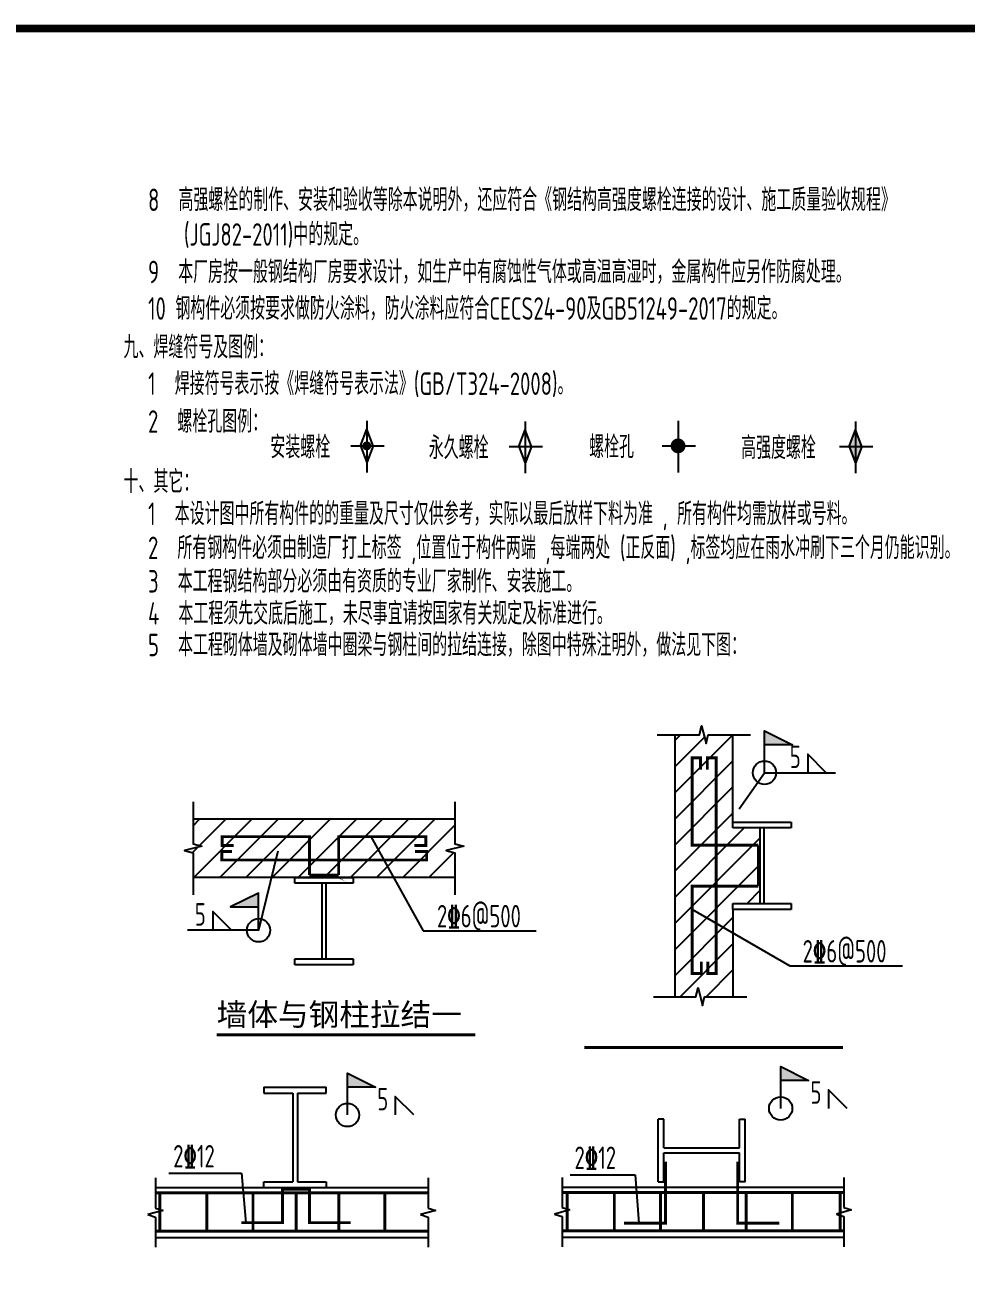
# Model space of a CAD drawing. Extents: x 9834882 to 10005569, y 1691670 to 2510806.
# Drawn here: x 9950300 to 9969151, y 2448880 to 2473682 of the extents above; entities that cross this region are included whole.
import ezdxf
from ezdxf.enums import TextEntityAlignment as Align

# ---------------------------------------------------------------- set-up
doc = ezdxf.new("R2010")
doc.units = 0
doc.header["$LTSCALE"] = 1000
doc.header["$MEASUREMENT"] = 0
doc.layers.get('0').update_dxf_attribs({"linetype": 'CONTINUOUS'})
for name, color, linetype in [('DIM_SYMB', 3, 'CONTINUOUS'), ('gj', 1, 'CONTINUOUS'), ('JZSM', 3, 'CONTINUOUS'), ('PUB_TEXT', 7, 'CONTINUOUS'), ('PUB_TITLE', 4, 'CONTINUOUS'), ('S', 2, 'CONTINUOUS'), ('SYMB', 7, 'CONTINUOUS')]:
    doc.layers.add(name, color=color, linetype=linetype)
doc.styles.add('-黑体', font='')
doc.styles.add('TSSD_REIN', font='atssdeng.shx', dxfattribs={"width": 0.7, "bigfont": 'atssdchn.shx'})
doc.styles.get('-黑体').set_extended_font_data('SimSun')

msp = doc.modelspace()

# ---------------------------------------------------------------- hatches: boundary and pattern name
at = {"layer": 'JZSM'}
h = msp.add_hatch(color=256, dxfattribs=at)
h.paths.add_polyline_path([(9966933, 2465577.4), (9966933, 2465241.9), (9967062, 2465241.9)])
h.paths.add_polyline_path([(9966933, 2465577.4), (9966803.9, 2465241.9), (9966933, 2465241.9)])
h.paths.add_polyline_path([(9966933, 2465241.9), (9966803.9, 2465241.9), (9966933, 2464906.4)])
h.paths.add_polyline_path([(9967062, 2465241.9), (9966933, 2465241.9), (9966933, 2464906.4)])
at = {"layer": 'S'}
h = msp.add_hatch(dxfattribs=at)
h.set_pattern_fill('ANSI31', color=256, scale=116.5164, style=0)
h.set_pattern_definition([(45, (9914608.47, 2446227.98), (-261.5868, 261.5868), [])])
h.paths.add_polyline_path([(9964479.8, 2459475.7), (9963984.6, 2459475.7), (9963941, 2459300.9), (9963897.2, 2459475.7), (9963314.6, 2459475.7), (9963314.6, 2454232.5), (9963809.8, 2454232.5), (9963853.4, 2454407.3), (9963897.2, 2454232.5), (9964479.8, 2454232.5), (9964479.8, 2455980.2), (9964479.8, 2456096.7), (9965027.4, 2456096.7), (9965027.4, 2457611.4), (9964479.8, 2457611.4), (9964479.8, 2457727.9)])
h = msp.add_hatch(dxfattribs=at)
h.set_pattern_fill('ANSI31', color=256, scale=116.5164, style=0)
h.set_pattern_definition([(45, (9899485.32, 2439568.18), (-261.5868, 261.5868), [])])
h.paths.add_polyline_path([(9953670.3, 2457785), (9953670.3, 2457289.8), (9953845.1, 2457246.2), (9953670.3, 2457202.4), (9953670.3, 2456619.8), (9958913.5, 2456619.8), (9958913.5, 2457115), (9958738.7, 2457158.6), (9958913.5, 2457202.4), (9958913.5, 2457785)])

# ---------------------------------------------------------------- linework, layer by layer
at = {"linetype": 'Continuous'}
for p, q in [((9953186.3, 2450700.5), (9954637.2, 2450700.5)), ((9961221.5, 2450670), (9962519.3, 2450670))]:
    msp.add_line(p, q, dxfattribs=at)
for p, q in [((9954637.2, 2450700.5), (9954723.9, 2449711)), ((9962519.3, 2450670), (9962596.3, 2449700.6))]:
    msp.add_line(p, q)
at = {"layer": 'DIM_SYMB', "const_width": 59.2}
for points in [[(9954143.5, 2453470.9), (9959318.6, 2453470.9)], [(9961506.1, 2453214.4), (9966681.2, 2453214.4)]]:
    msp.add_lwpolyline(points, dxfattribs=at)
at = {"layer": 'gj'}
for points, const_width in [([(9964988.8, 2457263), (9963664.2, 2457263), (9963664.2, 2459010.7), (9963831.7, 2459010.7), (9963831.7, 2458777.2)], 58.3), ([(9963976.1, 2454930.9), (9963976.1, 2454697.4), (9964142.4, 2454697.4), (9964142.4, 2459010.7), (9963967, 2459010.7), (9963967, 2458777.2)], 58.3), ([(9955999.5, 2456665.8), (9955999.5, 2457435.4), (9954251.7, 2457435.4), (9954251.7, 2457256.8), (9954485.2, 2457256.8)], 58.3), ([(9956584.3, 2456665.8), (9956584.3, 2457435.4), (9958332, 2457435.4), (9958332, 2457256.9), (9958098.5, 2457256.9)], 58.3), ([(9954451.2, 2457138.5), (9954248, 2457138.5), (9954248, 2456969.3), (9958347.5, 2456969.3), (9958347.5, 2457138.3), (9958110.4, 2457138.3)], 58.3), ([(9964988.8, 2457263), (9964988.8, 2456445.2)], 52.5), ([(9955999.5, 2456665.8), (9956584.3, 2456665.8)], 52.5), ([(9964988.8, 2456445.2), (9963664.2, 2456445.2), (9963664.2, 2454697.4), (9963847, 2454697.4), (9963847, 2454930.9)], 58.3), ([(9963128.3, 2450933.9), (9963128.3, 2449702.1), (9962299.2, 2449702.1)], 58.3), ([(9965411.5, 2449702.1), (9964575, 2449702.1), (9964575, 2450933.9)], 58.3), ([(9952919.7, 2450306.3), (9958378.5, 2450306.3)], 58.3), ([(9953004.4, 2450306.3), (9953004.4, 2449540.5)], 58.3), ([(9953946.9, 2450306.3), (9953946.9, 2449540.5)], 58.3), ([(9956828.2, 2449711), (9955999.7, 2449711), (9955999.7, 2450382.8), (9955461.5, 2450382.8), (9955461.5, 2449711), (9954633.4, 2449711)], 58.3), ([(9954869.4, 2450306.3), (9954869.4, 2449540.5)], 58.3), ([(9955732.7, 2450306.3), (9955732.7, 2449540.5)], 58.3), ([(9956587.7, 2450306.3), (9956587.7, 2449540.5)], 58.3), ([(9957510.2, 2450306.3), (9957510.2, 2449540.5)], 58.3), ([(9961077.6, 2450315.6), (9966702.8, 2450315.6)], 58.3), ([(9961162.3, 2450315.6), (9961162.3, 2449549.7)], 58.3), ([(9962104.8, 2450315.6), (9962104.8, 2449549.7)], 58.3), ([(9963027.3, 2450315.6), (9963027.3, 2449549.7)], 58.3), ([(9963890.6, 2450315.6), (9963890.6, 2449549.7)], 58.3), ([(9964745.6, 2450315.6), (9964745.6, 2449549.7)], 58.3), ([(9965668.1, 2450315.6), (9965668.1, 2449549.7)], 58.3), ([(9966624.8, 2450315.6), (9966624.8, 2449549.7)], 58.3), ([(9952919.7, 2449540.5), (9958378.5, 2449540.5)], 58.3), ([(9961077.6, 2449549.7), (9966702.8, 2449549.7)], 58.3)]:
    msp.add_lwpolyline(points, dxfattribs=dict(at, const_width=const_width))
at = {"layer": 'JZSM'}
for p, q in [((9957019.5, 2465255.4), (9957148.5, 2465591)), ((9957148.5, 2465755.2), (9957148.5, 2464725.4)), ((9957277.6, 2465255.4), (9957148.5, 2465591)), ((9960190.5, 2465241.9), (9960319.5, 2465577.4)), ((9960319.5, 2465741.7), (9960319.5, 2464711.8)), ((9960448.6, 2465241.9), (9960319.5, 2465577.4)), ((9963380.8, 2465755.2), (9963380.8, 2464725.4)), ((9966803.9, 2465241.9), (9966933, 2465577.4)), ((9966933, 2465741.7), (9966933, 2464711.8)), ((9967062, 2465241.9), (9966933, 2465577.4)), ((9956830.3, 2465255.4), (9957497.1, 2465255.4)), ((9957019.5, 2465255.4), (9957148.5, 2464919.9)), ((9957277.6, 2465255.4), (9957148.5, 2464919.9)), ((9960001.3, 2465241.9), (9960668.1, 2465241.9)), ((9960190.5, 2465241.9), (9960319.5, 2464906.4)), ((9960448.6, 2465241.9), (9960319.5, 2464906.4)), ((9963062.6, 2465255.4), (9963729.4, 2465255.4)), ((9966614.7, 2465241.9), (9967281.5, 2465241.9)), ((9966803.9, 2465241.9), (9966933, 2464906.4)), ((9967062, 2465241.9), (9966933, 2464906.4)), ((9967873, 2454840.8), (9965624.2, 2454840.8))]:
    msp.add_line(p, q, dxfattribs=at)
for points, const_width in [([(9957104, 2465255.4, 1), (9957193.1, 2465255.4, 1)], 89.1), ([(9963306.6, 2465255.4, 1), (9963455, 2465255.4, 1)], 148.4)]:
    msp.add_lwpolyline(points, format="xyb", close=True, dxfattribs=dict(at, const_width=const_width))
at = {"layer": 'PUB_TITLE', "const_width": 150}
msp.add_lwpolyline([(9897868.6, 2413606.8), (9981718.6, 2413606.8), (9981718.6, 2473606.8), (9897868.6, 2473606.8)], close=True, dxfattribs=at)
at = {"layer": 'S'}
for p, q in [((9963314.6, 2459475.7), (9963314.6, 2454232.5)), ((9964479.8, 2457727.9), (9964479.8, 2459475.7)), ((9958913.5, 2457785), (9953670.3, 2457785)), ((9964479.8, 2457611.4), (9964479.8, 2457727.9)), ((9964479.8, 2457727.9), (9965644.9, 2457727.9)), ((9965644.9, 2457727.9), (9965644.9, 2457611.4)), ((9965644.9, 2457611.4), (9964479.8, 2457611.4)), ((9965027.4, 2456096.7), (9965027.4, 2457611.4)), ((9965097.3, 2457611.4), (9965097.3, 2456096.7)), ((9958913.5, 2456619.8), (9953670.3, 2456619.8)), ((9955709.3, 2456503.3), (9955709.3, 2456619.8)), ((9955709.3, 2456619.8), (9956874.5, 2456619.8)), ((9956874.5, 2456503.3), (9955709.3, 2456503.3)), ((9956256.9, 2454988.6), (9956256.9, 2456503.3)), ((9956326.8, 2456503.3), (9956326.8, 2454988.6)), ((9956874.5, 2456619.8), (9956874.5, 2456503.3)), ((9964479.8, 2455980.2), (9964479.8, 2456096.7)), ((9964479.8, 2456096.7), (9965644.9, 2456096.7)), ((9964479.8, 2455980.2), (9964479.8, 2454232.5)), ((9965644.9, 2455980.2), (9964479.8, 2455980.2)), ((9965644.9, 2456096.7), (9965644.9, 2455980.2)), ((9955709.3, 2454872), (9955709.3, 2454988.6)), ((9955709.3, 2454988.6), (9956874.5, 2454988.6)), ((9956874.5, 2454988.6), (9956874.5, 2454872)), ((9956874.5, 2454872), (9955709.3, 2454872))]:
    msp.add_line(p, q, dxfattribs=at)
at = {"layer": 'SYMB'}
for p, q in [((9957228, 2457438.5), (9958278, 2455552.8)), ((9965624.2, 2454840.8), (9963664.2, 2455977.4)), ((9958278, 2455552.8), (9960537, 2455552.8)), ((9955087.9, 2452422.3), (9955087.9, 2452305.6)), ((9955087.9, 2452422.3), (9956337.9, 2452422.3)), ((9956337.9, 2452305.6), (9956337.9, 2452422.3)), ((9955087.9, 2452305.6), (9955665, 2452305.6)), ((9955665, 2452305.6), (9955665, 2450530.6)), ((9955763.9, 2452305.6), (9956337.9, 2452305.6)), ((9955763.9, 2452305.6), (9955763.9, 2450530.6)), ((9962981.4, 2450530.1), (9962981.4, 2451780.1)), ((9963098.1, 2451780.1), (9962981.4, 2451780.1)), ((9963098.1, 2451206.1), (9963098.1, 2451780.1)), ((9964612.7, 2451206.1), (9964612.7, 2451780.1)), ((9964612.7, 2451780.1), (9964722, 2451780.1)), ((9964722, 2450530.1), (9964722, 2451780.1)), ((9963098.1, 2451206.1), (9964612.7, 2451206.1)), ((9963098.1, 2450530.1), (9963098.1, 2451107.2)), ((9963098.1, 2451107.2), (9964612.7, 2451107.2)), ((9964612.7, 2450530.1), (9964612.7, 2451107.2)), ((9952919.7, 2450608.4), (9952919.7, 2450004.2)), ((9955087.9, 2450413.9), (9955087.9, 2450530.6)), ((9955087.9, 2450530.6), (9955665, 2450530.6)), ((9955763.9, 2450530.6), (9956337.9, 2450530.6)), ((9956337.9, 2450530.6), (9956337.9, 2450413.9)), ((9958378.5, 2450608.4), (9958378.5, 2450004.2)), ((9961058.5, 2450617.7), (9961058.5, 2450013.5)), ((9962981.4, 2450530.1), (9963098.1, 2450530.1)), ((9964722, 2450530.1), (9964612.7, 2450530.1)), ((9966702.8, 2450617.7), (9966702.8, 2450013.5)), ((9952919.7, 2450413.9), (9958378.5, 2450413.9)), ((9961058.5, 2450423.2), (9966702.8, 2450423.2)), ((9953072.5, 2449955.6), (9952766.9, 2449872.3)), ((9952919.7, 2450004.2), (9953072.5, 2449955.6)), ((9958531.3, 2449955.6), (9958225.8, 2449872.3)), ((9958378.5, 2450004.2), (9958531.3, 2449955.6)), ((9961211.2, 2449964.9), (9960905.7, 2449881.6)), ((9961058.5, 2450013.5), (9961211.2, 2449964.9)), ((9966855.5, 2449964.9), (9966550, 2449881.6)), ((9966702.8, 2450013.5), (9966855.5, 2449964.9)), ((9952766.9, 2449872.3), (9952919.7, 2449823.7)), ((9952919.7, 2449823.7), (9952919.7, 2449219.5)), ((9958225.8, 2449872.3), (9958378.5, 2449823.7)), ((9958378.5, 2449823.7), (9958378.5, 2449219.5)), ((9960905.7, 2449881.6), (9961058.5, 2449832.9)), ((9961058.5, 2449832.9), (9961058.5, 2449228.8)), ((9966550, 2449881.6), (9966702.8, 2449832.9)), ((9966702.8, 2449832.9), (9966702.8, 2449228.8)), ((9952919.7, 2449413.9), (9958378.5, 2449413.9)), ((9961058.5, 2449423.2), (9966702.8, 2449423.2))]:
    msp.add_line(p, q, dxfattribs=at)
for points in [[(9962965.1, 2459475.7), (9963809.8, 2459475.7), (9963853.4, 2459650.5), (9963941, 2459300.9), (9963984.6, 2459475.7), (9964829.3, 2459475.7)], [(9965111.6, 2458715.1), (9965111.6, 2459553.8), (9965670.9, 2459274.1), (9965111.6, 2459274.1)], [(9965111.6, 2458715.1), (9965111.6, 2459553.8), (9965670.9, 2459274.1), (9965111.6, 2459274.1)], [(9966349.5, 2458715.1), (9965976.7, 2459088), (9965976.7, 2458715.1)], [(9966349.5, 2458715.1), (9965976.7, 2459088), (9965976.7, 2458715.1)], [(9964603.2, 2457995.1), (9965111.6, 2458715.1), (9966535.9, 2458715.1)], [(9953670.3, 2458134.5), (9953670.3, 2457289.8), (9953845.1, 2457246.2), (9953495.5, 2457158.6), (9953670.3, 2457115), (9953670.3, 2456270.2)], [(9958913.5, 2458134.5), (9958913.5, 2457289.8), (9959088.3, 2457246.2), (9958738.7, 2457158.6), (9958913.5, 2457115), (9958913.5, 2456270.2)], [(9955367.9, 2457142.6), (9954981.8, 2455562.2), (9953557.5, 2455562.2)], [(9954981.8, 2455562.2), (9954981.8, 2456307.9), (9954422.5, 2456028.2), (9954981.8, 2456028.2)], [(9954981.8, 2455562.2), (9954981.8, 2456307.9), (9954422.5, 2456028.2), (9954981.8, 2456028.2)], [(9954436.9, 2455562.2), (9954064, 2455935), (9954064, 2455562.2)], [(9954436.9, 2455562.2), (9954064, 2455935), (9954064, 2455562.2)], [(9962892.2, 2454232.5), (9963737, 2454232.5), (9963780.6, 2454407.3), (9963868.2, 2454057.7), (9963911.8, 2454232.5), (9964756.5, 2454232.5)], [(9956761.4, 2451866), (9956761.4, 2452704.7), (9957320.7, 2452425), (9956761.4, 2452425)], [(9956761.4, 2451866), (9956761.4, 2452704.7), (9957320.7, 2452425), (9956761.4, 2452425)], [(9965435.3, 2451996.8), (9965435.3, 2452835.4), (9965994.6, 2452555.8), (9965435.3, 2452555.8)], [(9965435.3, 2451996.8), (9965435.3, 2452835.4), (9965994.6, 2452555.8), (9965435.3, 2452555.8)], [(9958090.5, 2451866), (9957717.6, 2452238.9), (9957717.6, 2451866)], [(9958090.5, 2451866), (9957717.6, 2452238.9), (9957717.6, 2451866)], [(9966764.4, 2451996.8), (9966391.5, 2452369.6), (9966391.5, 2451996.8)], [(9966764.4, 2451996.8), (9966391.5, 2452369.6), (9966391.5, 2451996.8)]]:
    msp.add_lwpolyline(points, dxfattribs=at)
for points in [[(9965027.4, 2457263, 0, 77.7, 0), (9964910.6, 2457464.6, 0, 0, 0), (9964603.2, 2457995.1, 0, 0, 0), (9965111.6, 2458715.1, 0, 0, 0), (9966535.9, 2458715.1, 0, 0, 0)], [(9956584.3, 2456619.8, 0, 77.7, 0), (9956365.1, 2456699.1, 0, 0, 0), (9955367.9, 2457142.6, 0, 0, 0), (9954981.8, 2455562.2, 0, 0, 0), (9953557.5, 2455562.2, 0, 0, 0)], [(9964594, 2450544.6, 0, 77.7, 0), (9964710.8, 2450746.3, 0, 0, 0), (9965435.3, 2451996.8, 0, 0, 0), (9966950.8, 2451996.8, 0, 0, 0)], [(9955920, 2450413.9, 0, 77.7, 0), (9956036.9, 2450615.6, 0, 0, 0), (9956761.4, 2451866, 0, 0, 0), (9958276.9, 2451866, 0, 0, 0)]]:
    msp.add_lwpolyline(points, format="xyseb", dxfattribs=at)
for centre in [(9965111.6, 2458715.1), (9965111.6, 2458715.1), (9954981.8, 2455562.2), (9954981.8, 2455562.2), (9965435.3, 2451996.8), (9965435.3, 2451996.8), (9956761.4, 2451866), (9956761.4, 2451866)]:
    msp.add_circle(centre, 233, dxfattribs=at)
for points in [[(9965111.6, 2459553.8), (9965670.9, 2459274.1), (9965111.6, 2459274.1)], [(9965111.6, 2459553.8), (9965670.9, 2459274.1), (9965111.6, 2459274.1)], [(9954981.8, 2456307.9), (9954422.5, 2456028.2), (9954981.8, 2456028.2)], [(9954981.8, 2456307.9), (9954422.5, 2456028.2), (9954981.8, 2456028.2)], [(9956761.4, 2452704.7), (9957320.7, 2452425), (9956761.4, 2452425)], [(9956761.4, 2452704.7), (9957320.7, 2452425), (9956761.4, 2452425)], [(9965435.3, 2452835.4), (9965994.6, 2452555.8), (9965435.3, 2452555.8)], [(9965435.3, 2452835.4), (9965994.6, 2452555.8), (9965435.3, 2452555.8)]]:
    msp.add_solid(points, dxfattribs=at)

# ---------------------------------------------------------------- texts
at = {"layer": 'JZSM', "style": 'TSSD_REIN', "width": 0.7}
for s, p in [('8  高强螺栓的制作、安装和验收等除本说明外，还应符合《钢结构高强度螺栓连接的设计、施工质量验收规程》', (9952768.6, 2469953.8)), ('(JGJ82-2011)中的规定。', (9953485.8, 2469261.2)), ('9  本厂房按一般钢结构厂房要求设计，如生产中有腐蚀性气体或高温高湿时，金属构件应另作防腐处理。', (9952768.6, 2468511.3)), ('10 钢构件必须按要求做防火涂料，防火涂料应符合CECS24-90及GB51249-2017的规定。', (9952768.6, 2467779.6)), ('九、焊缝符号及图例：', (9952277.8, 2467005.6)), ('1  焊接符号表示按《焊缝符号表示法》(GB/T324-2008)。', (9952768.6, 2466275)), ('2  螺栓孔图例：', (9952768.6, 2465518.4)), ('安装螺栓', (9955218.8, 2465005.3)), ('永久螺栓', (9958389.8, 2464991.8)), ('螺栓孔', (9961600.8, 2465010.5)), ('高强度螺栓', (9964643.5, 2464991.8)), ('十、其它：', (9952277.8, 2464313.4)), ('1  本设计图中所有构件的的重量及尺寸仅供参考，实际以最后放样下料为准 , 所有构件均需放样或号料。', (9952768.6, 2463672)), ('2  所有钢构件必须由制造厂打上标签 ,位置位于构件两端 ,每端两处 (正反面) ,标签均应在雨水冲刷下三个月仍能识别。', (9952768.6, 2462990.8)), ('3  本工程钢结构部分必须由有资质的专业厂家制作、安装施工。', (9952768.6, 2462319.8)), ('4  本工程须先交底后施工，未尽事宜请按国家有关规定及标准进行。', (9952768.6, 2461678)), ('5  本工程砌体墙及砌体墙中圈梁与钢柱间的拉结连接，除图中特殊注明外，做法见下图：', (9952768.6, 2461047)), ('2%%13212', (9953272.6, 2450816.1)), ('2%%13212', (9961307.8, 2450785.6))]:
    msp.add_text(s, height=450, dxfattribs=at).set_placement(p)
for p in [(9965836.8, 2458808.3), (9953924.2, 2455655.4), (9957577.8, 2451959.3), (9966251.7, 2452090)]:
    msp.add_text('5', height=450, dxfattribs=at).set_placement(p, align=Align.RIGHT)
for p in [(9959394.1, 2455847.9), (9966715.1, 2455145.1)]:
    msp.add_text('2%%1326@500', height=450, dxfattribs=at).set_placement(p, align=Align.MIDDLE)
at = {"layer": 'PUB_TEXT', "style": '-黑体'}
msp.add_text('墙体与钢柱拉结一', height=449.7, dxfattribs=at).set_placement((9954143.5, 2453651.7))

doc.saveas('drawing.dxf')
